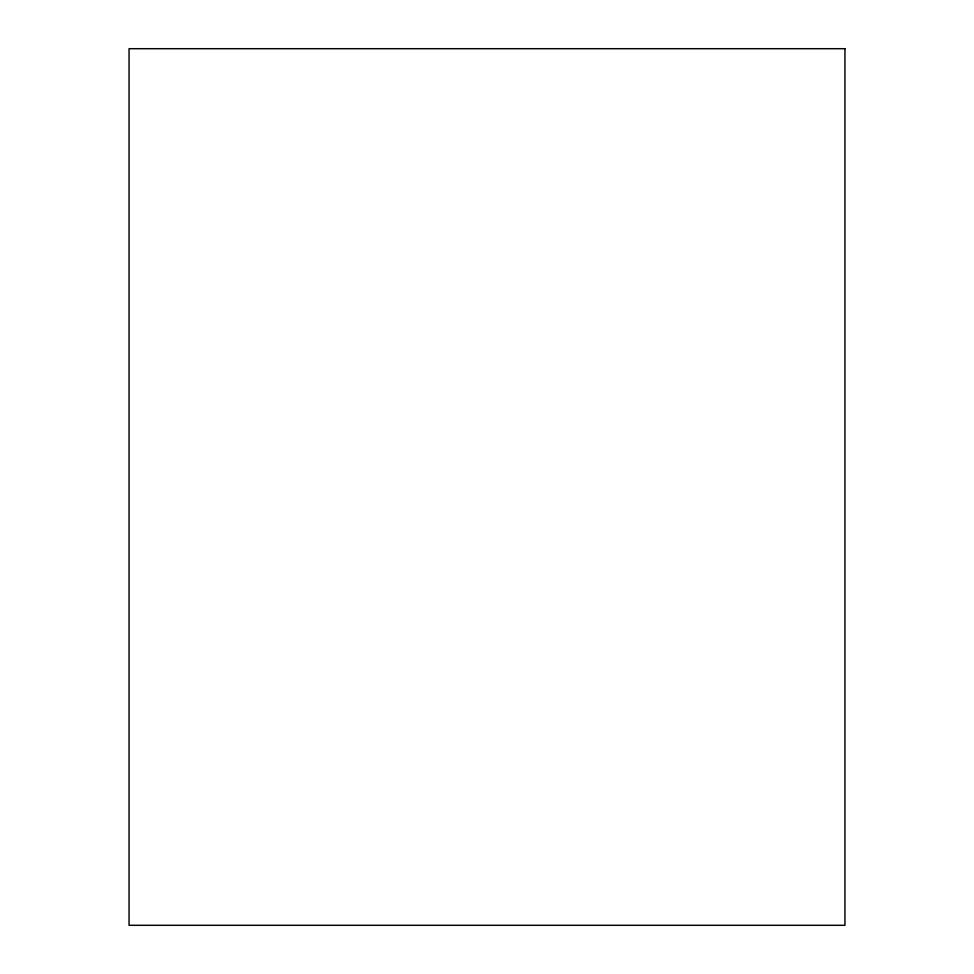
<?xml version="1.0" encoding="UTF-8"?>
<svg xmlns="http://www.w3.org/2000/svg" width="974" height="974" viewBox="0 0 974 974"><rect width="100%" height="100%" fill="white"/><g stroke="black" fill="none" stroke-linecap="round" stroke-linejoin="round"><path stroke-width="1.46" d="M844.945 48.7L129.055 48.7L129.055 925.3L844.945 925.3L844.945 48.7"/></g></svg>
